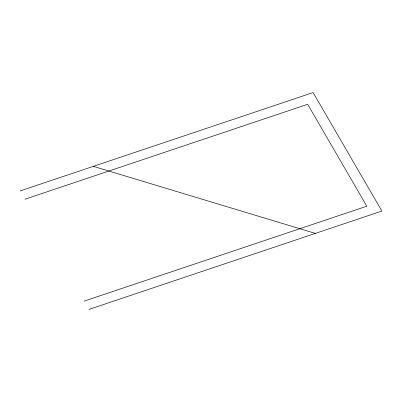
<?xml version="1.0" encoding="UTF-8"?>
<svg xmlns="http://www.w3.org/2000/svg" width="402" height="402" viewBox="0 0 402 402"><rect width="100%" height="100%" fill="white"/><g stroke="black" fill="none" stroke-linecap="round" stroke-linejoin="round"><path stroke-width="0.6" d="M20.1 190.94L313.103 92.571L381.9 211.06L88.897 309.429M24.914 199.231L307.661 104.309L366.83 206.211L84.083 301.133M93.349 166.348L315.354 233.401"/></g></svg>
